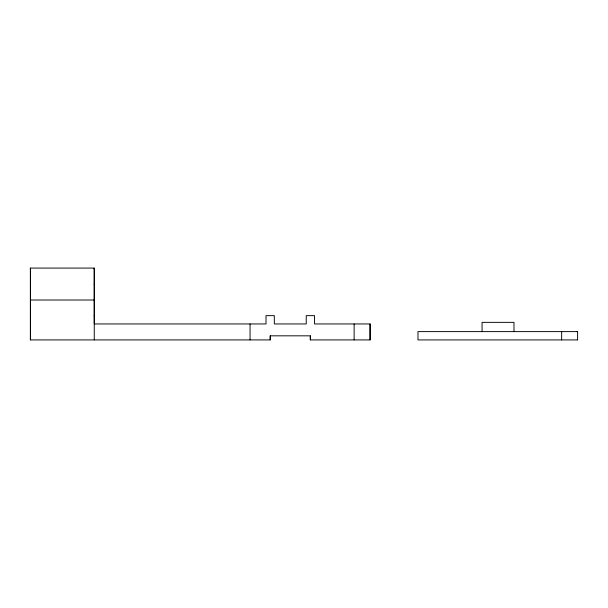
<?xml version="1.0" encoding="UTF-8"?>
<svg xmlns="http://www.w3.org/2000/svg" width="608" height="608" viewBox="0 0 608 608"><rect width="100%" height="100%" fill="white"/><g stroke="black" fill="none" stroke-linecap="round" stroke-linejoin="round"><path stroke-width="0.91" d="M94.263 339.918L94.255 268.09L94.255 323.95L266.015 323.95L266.015 315.651L274.322 315.651L274.322 323.95L306.242 323.95L306.242 315.651L314.541 315.651L314.541 323.95L370.09 323.95L370.09 339.918L310.331 339.918L310.331 335.829L270.233 335.829L270.233 339.918L30.4 339.918L30.408 268.082L94.255 268.082L94.255 269.177M310.331 339.918L310.331 335.829M354.13 339.918L354.13 323.95M370.09 339.918L370.09 323.95M561.64 339.918L561.64 331.611M577.6 339.918L577.6 331.611L417.977 331.611L417.977 339.918L577.463 339.918M30.408 300.01L94.255 300.01M577.053 331.611L577.6 331.611M94.255 284.05L94.255 284.59M94.248 315.43L94.248 315.97M30.408 269.169L30.408 268.082L30.415 339.918M30.4 284.05L30.4 284.59M30.4 315.43L30.4 315.97M513.988 331.618L513.988 322.354L482.068 322.354L482.068 331.618M270.233 335.829L270.233 339.918M250.055 323.95L250.055 339.918"/></g></svg>
